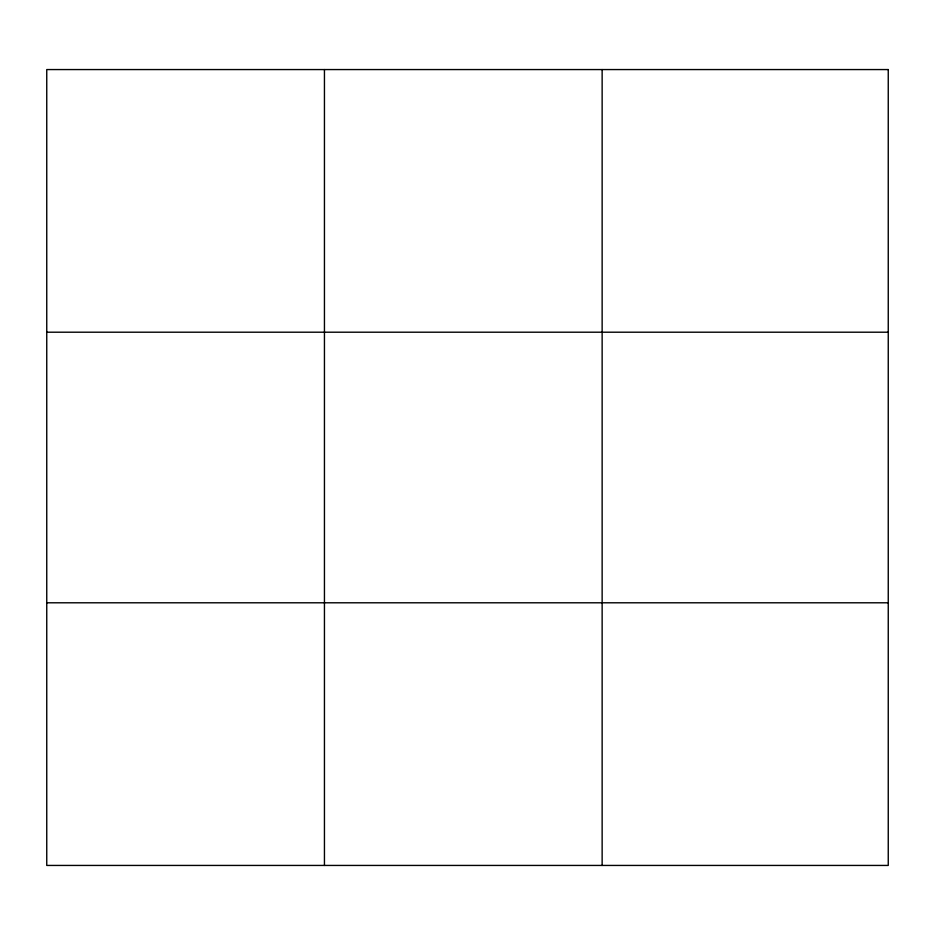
<?xml version="1.0" encoding="UTF-8"?>
<svg xmlns="http://www.w3.org/2000/svg" width="935" height="935" viewBox="0 0 935 935"><rect width="100%" height="100%" fill="white"/><g stroke="black" fill="none" stroke-linecap="round" stroke-linejoin="round"><path stroke-width="1.4" d="M324.445 865.436L324.445 69.564M602.14 865.436L602.14 69.564M46.75 332.205L888.25 332.205M46.75 602.794L888.25 602.794M888.25 69.564L888.25 865.436L46.75 865.436L46.75 69.564L888.25 69.564"/></g></svg>
